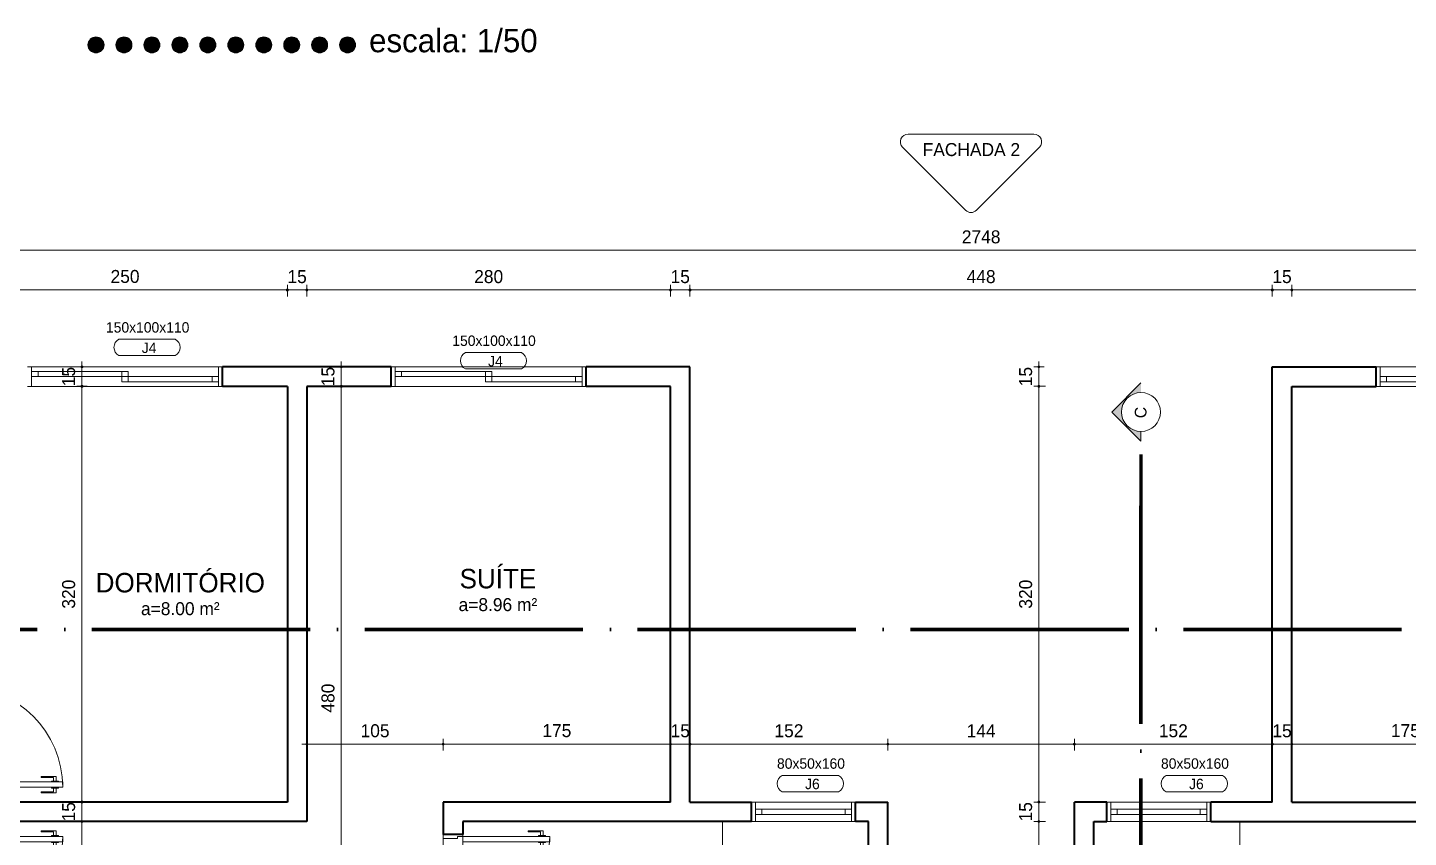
# Model space of a CAD drawing. Header units: millimetres. Extents: x 13204 to 24802, y 21209 to 40694.
# Drawn here: x 18014 to 19077, y 36859 to 37482 of the extents above; entities that cross this region are included whole.
import ezdxf
from ezdxf.enums import TextEntityAlignment as Align

# ---------------------------------------------------------------- set-up
doc = ezdxf.new("R2010")
doc.units = ezdxf.units.MM
doc.linetypes.add('ACAD_ISO04W100', pattern=[30, 24, -3, 0, -3])
doc.linetypes.add('ACAD_ISO12W100', pattern=[21, 12, -3, 0, -3, 0, -3])
for name, color, linetype, lineweight in [('COTAS', 30, 'Continuous', 5), ('ESPECARQ', 2, 'Continuous', 20), ('ESQUADRIA', 2, 'Continuous', 20), ('Esquadrias', 2, 'Continuous', 20), ('Linha Corte', 7, 'Continuous', 70), ('Louças', 150, 'Continuous', 15), ('PAREDE', 1, 'Continuous', 40), ('Paredes', 1, 'Continuous', 40), ('PISO', 5, 'Continuous', 5), ('TEXTO', 4, 'Continuous', 5)]:
    doc.layers.add(name, color=color, linetype=linetype, lineweight=lineweight)
doc.styles.add('LANA', font='stylu.ttf')
doc.styles.add('REGUA60', font='cityb___.ttf', dxfattribs={"width": 1.4})
doc.dimstyles.new('COTA 50', dxfattribs={"dimscale": 0, "dimtxt": 10, "dimasz": 0.5, "dimexe": 1.25, "dimexo": 5, "dimgap": 5, "dimtad": 1, "dimdec": 0, "dimtxsty": 'LANA', "dimblk": 'cota', "dimcen": 2.5, "dimse2": 1, "dimclrd": 256, "dimclre": 256, "dimclrt": 256, "dimaunit": 1, "dimadec": 0, "dimazin": 0, "dimtfac": 1, "dimtdec": 0, "dimtmove": 0, "dimatfit": 3, "dimldrblk": 'DOTSMALL', "dimfxl": 5, "dimfxlon": 1, "dimtzin": 9, "dimlwd": -1, "dimlwe": -1, "dimarcsym": 0})

# ---------------------------------------------------------------- blocks, each defined once
blk = doc.blocks.new('*U13', base_point=(47994.7, 3576.5))
at = {"layer": 'Esquadrias'}
for p, q in [((47847.7, 3576.5), (47844.7, 3576.5)), ((47847.7, 3561.5), (47847.7, 3576.5)), ((47991.7, 3573), (47917.2, 3573)), ((47917.2, 3565), (47917.2, 3573)), ((47922.2, 3565), (47922.2, 3573)), ((47986.7, 3569), (47986.7, 3573)), ((47991.7, 3576.5), (47994.7, 3576.5)), ((47991.7, 3561.5), (47991.7, 3576.5)), ((47991.7, 3569), (47847.7, 3569)), ((47922.2, 3565), (47847.7, 3565)), ((47852.7, 3565), (47852.7, 3569)), ((47844.7, 3561.5), (47847.7, 3561.5)), ((47994.7, 3561.5), (47991.7, 3561.5))]:
    blk.add_line(p, q, dxfattribs=at)
at = {"layer": 'Esquadrias', "color": 0}
for p, q in [((47991.7, 3576.5), (47847.7, 3576.5)), ((47991.7, 3561.5), (47847.7, 3561.5))]:
    blk.add_line(p, q, dxfattribs=at)
blk = doc.blocks.new('*U27', base_point=(58504.3, 5792.1))
at = {"layer": 'Esquadrias'}
for p, q in [((58427.3, 5792.1), (58424.3, 5792.1)), ((58427.3, 5777.1), (58427.3, 5792.1)), ((58501.3, 5786.6), (58427.3, 5786.6)), ((58432.3, 5782.6), (58432.3, 5786.6)), ((58496.3, 5782.6), (58496.3, 5786.6)), ((58501.3, 5792.1), (58504.3, 5792.1)), ((58501.3, 5777.1), (58501.3, 5792.1)), ((58424.3, 5777.1), (58427.3, 5777.1)), ((58501.3, 5782.6), (58427.3, 5782.6)), ((58504.3, 5777.1), (58501.3, 5777.1))]:
    blk.add_line(p, q, dxfattribs=at)
at = {"layer": 'Esquadrias', "color": 0}
for p, q in [((58501.3, 5792.1), (58427.3, 5792.1)), ((58501.3, 5777.1), (58427.3, 5777.1))]:
    blk.add_line(p, q, dxfattribs=at)
blk = doc.blocks.new('*U9', base_point=(47684.7, 3926.5))
at = {"layer": 'Esquadrias'}
for p, q in [((47678.5, 3998.5), (47675, 3998.5)), ((47675, 3998.5), (47675, 3987)), ((47679.2, 4000.3), (47678.5, 4000.3)), ((47678.5, 4000.3), (47678.5, 3994.8)), ((47683.2, 4003.5), (47679.2, 4003.5)), ((47679.2, 4003.5), (47679.2, 3926.5)), ((47683.2, 3926.5), (47683.2, 4003.5)), ((47683.2, 4000.3), (47684, 4000.3)), ((47684, 4000.3), (47684, 3994.8)), ((47684, 3998.5), (47687.5, 3998.5)), ((47687.5, 3998.5), (47687.5, 3987)), ((47675.7, 3987), (47675.7, 3996.5)), ((47675.7, 3996.5), (47678.5, 3996.5)), ((47678.5, 3994.8), (47679.2, 3994.8)), ((47684, 3994.8), (47683.2, 3994.8)), ((47686.7, 3996.5), (47684, 3996.5)), ((47686.7, 3987), (47686.7, 3996.5)), ((47675, 3987), (47675.7, 3987)), ((47687.5, 3987), (47686.7, 3987)), ((47606.2, 3926.5), (47604.7, 3926.5)), ((47606.2, 3922.5), (47606.2, 3926.5)), ((47679.2, 3926.5), (47683.2, 3926.5)), ((47683.2, 3926.5), (47684.7, 3926.5)), ((47683.2, 3922.5), (47683.2, 3926.5)), ((47607.7, 3922.5), (47606.2, 3922.5)), ((47607.7, 3911.5), (47607.7, 3922.5)), ((47681.7, 3911.5), (47681.7, 3922.5)), ((47681.7, 3922.5), (47683.2, 3922.5)), ((47604.7, 3911.5), (47607.7, 3911.5)), ((47684.7, 3911.5), (47681.7, 3911.5))]:
    blk.add_line(p, q, dxfattribs=at)
at = {"layer": 'Esquadrias', "color": 0}
blk.add_arc((47683.2, 3926.5), 77, 90, 180, dxfattribs=at)
blk = doc.blocks.new('*U12', base_point=(47649.7, 3926.5))
at = {"layer": 'Esquadrias'}
for p, q in [((47643.5, 3998.5), (47640, 3998.5)), ((47640, 3998.5), (47640, 3987)), ((47644.2, 4000.3), (47643.5, 4000.3)), ((47643.5, 4000.3), (47643.5, 3994.8)), ((47648.2, 4003.5), (47644.2, 4003.5)), ((47644.2, 4003.5), (47644.2, 3926.5)), ((47648.2, 3926.5), (47648.2, 4003.5)), ((47648.2, 4000.3), (47649, 4000.3)), ((47649, 4000.3), (47649, 3994.8)), ((47649, 3998.5), (47652.5, 3998.5)), ((47652.5, 3998.5), (47652.5, 3987)), ((47640.7, 3987), (47640.7, 3996.5)), ((47640.7, 3996.5), (47643.5, 3996.5)), ((47643.5, 3994.8), (47644.2, 3994.8)), ((47649, 3994.8), (47648.2, 3994.8)), ((47651.7, 3996.5), (47649, 3996.5)), ((47651.7, 3987), (47651.7, 3996.5)), ((47640, 3987), (47640.7, 3987)), ((47652.5, 3987), (47651.7, 3987)), ((47571.2, 3926.5), (47569.7, 3926.5)), ((47571.2, 3922.5), (47571.2, 3926.5)), ((47644.2, 3926.5), (47648.2, 3926.5)), ((47648.2, 3926.5), (47649.7, 3926.5)), ((47648.2, 3922.5), (47648.2, 3926.5)), ((47572.7, 3922.5), (47571.2, 3922.5)), ((47572.7, 3911.5), (47572.7, 3922.5)), ((47646.7, 3911.5), (47646.7, 3922.5)), ((47646.7, 3922.5), (47648.2, 3922.5)), ((47569.7, 3911.5), (47572.7, 3911.5)), ((47649.7, 3911.5), (47646.7, 3911.5))]:
    blk.add_line(p, q, dxfattribs=at)
at = {"layer": 'Esquadrias', "color": 0}
blk.add_arc((47648.2, 3926.5), 77, 90, 180, dxfattribs=at)
blk = doc.blocks.new('*U7', base_point=(47649.7, 4231.1))
at = {"layer": 'Esquadrias'}
for p, q in [((47648.2, 4298.1), (47644.2, 4298.1)), ((47644.2, 4298.1), (47644.2, 4231.1)), ((47648.2, 4231.1), (47648.2, 4298.1)), ((47643.5, 4293.1), (47640, 4293.1)), ((47640, 4293.1), (47640, 4281.6)), ((47640.7, 4281.6), (47640.7, 4291.1)), ((47640.7, 4291.1), (47643.5, 4291.1)), ((47644.2, 4294.9), (47643.5, 4294.9)), ((47643.5, 4294.9), (47643.5, 4289.4)), ((47643.5, 4289.4), (47644.2, 4289.4)), ((47648.2, 4294.9), (47649, 4294.9)), ((47649, 4289.4), (47648.2, 4289.4)), ((47649, 4294.9), (47649, 4289.4)), ((47649, 4293.1), (47652.5, 4293.1)), ((47651.7, 4291.1), (47649, 4291.1)), ((47651.7, 4281.6), (47651.7, 4291.1)), ((47652.5, 4293.1), (47652.5, 4281.6)), ((47640, 4281.6), (47640.7, 4281.6)), ((47652.5, 4281.6), (47651.7, 4281.6)), ((47581.2, 4231.1), (47579.7, 4231.1)), ((47581.2, 4227.1), (47581.2, 4231.1)), ((47582.7, 4227.1), (47581.2, 4227.1)), ((47582.7, 4216.1), (47582.7, 4227.1)), ((47644.2, 4231.1), (47648.2, 4231.1)), ((47646.7, 4216.1), (47646.7, 4227.1)), ((47646.7, 4227.1), (47648.2, 4227.1)), ((47648.2, 4231.1), (47649.7, 4231.1)), ((47648.2, 4227.1), (47648.2, 4231.1)), ((47579.7, 4216.1), (47582.7, 4216.1)), ((47649.7, 4216.1), (47646.7, 4216.1))]:
    blk.add_line(p, q, dxfattribs=at)
at = {"layer": 'Esquadrias', "color": 0}
blk.add_arc((47648.2, 4231.1), 67, 90, 180, dxfattribs=at)
blk = doc.blocks.new('*U43', base_point=(58680.8, 6338.3))
blk = doc.blocks.new('*U44', base_point=(58681.3, 6080.1))
blk = doc.blocks.new('INDESQ2')
at = {"color": 0, "linetype": 'ByBlock'}
for p, q in [((4.32, 2.96), (-4.32, 2.96)), ((-4.32, 0.44), (4.32, 0.44))]:
    blk.add_line(p, q, dxfattribs=at)
at = {"color": 0}
for centre, start, end in [((-3.67, 1.7), 117.3654, 242.6346), ((3.67, 1.7), 297.3654, 62.6346)]:
    blk.add_arc(centre, 1.42, start, end, dxfattribs=at)
at = {"style": 'REGUA60', "width": 1.4, "flags": 9}
blk.add_attdef('LOCAL', text='', height=1.5, dxfattribs=at).set_placement((-0.08, -4.35), align=Align.CENTER)
at = {"layer": 'ESPECARQ', "color": 0, "style": 'REGUA60'}
for tag, width, p in [('COD', 1.1, (-0.08, 0.95)), ('DIM', 1.4, (-0.08, -2.17))]:
    blk.add_attdef(tag, text='', height=1.5, dxfattribs=dict(at, width=width)).set_placement(p, align=Align.CENTER)
blk = doc.blocks.new('cota')
at = {"layer": 'COTAS'}
blk.add_hatch(color=256, dxfattribs=at).paths.add_polyline_path([(-1.6, 0, 1), (1.6, 0, 1)])
for points in [[(-1.6, 0), (-8, 0)], [(0, 1.6), (0, 8)], [(8, 0), (1.6, 0)], [(0, -8), (0, -1.6)]]:
    blk.add_lwpolyline(points, dxfattribs=at)
blk.add_circle((0, 0), 1.6, dxfattribs=at)
blk = doc.blocks.new('*D540')
at = {"layer": 'COTAS', "transparency": 16777216}
for p, q in [((17964.3, 37275.1), (17964.3, 37281.4)), ((17964.8, 37280.1), (18213.8, 37280.1))]:
    blk.add_line(p, q, dxfattribs=at)
at = {"layer": 'Defpoints', "color": 0, "transparency": 16777216}
for p in [(18214.3, 37280.1), (18214.3, 37205.9), (17964.3, 36895.9)]:
    blk.add_point(p, dxfattribs=at)
at = {"layer": 'COTAS', "transparency": 16777216, "xscale": 0.5, "yscale": 0.5, "zscale": 0.5, "rotation": 180}
blk.add_blockref('cota', (17964.3, 37280.1), dxfattribs=at)
at = {"layer": 'COTAS', "transparency": 16777216, "xscale": 0.5, "yscale": 0.5, "zscale": 0.5}
blk.add_blockref('cota', (18214.3, 37280.1), dxfattribs=at)
at = {"layer": 'COTAS', "transparency": 16777216, "insert": (18089.3, 37290.4), "char_height": 10, "attachment_point": 5, "style": 'LANA'}
blk.add_mtext('250', dxfattribs=at)
blk = doc.blocks.new('_DotSmall')
at = {"layer": 'PAREDE', "color": 0, "const_width": 0.5}
blk.add_lwpolyline([(-0.0625, 0, 1), (0.0625, 0, 1)], format="xyb", close=True, dxfattribs=at)
blk = doc.blocks.new('*D541')
at = {"layer": 'COTAS', "transparency": 16777216}
for p, q in [((18214.3, 37275.1), (18214.3, 37281.4)), ((18214.8, 37280.1), (18228.8, 37280.1))]:
    blk.add_line(p, q, dxfattribs=at)
at = {"layer": 'Defpoints', "color": 0, "transparency": 16777216}
for p in [(18229.3, 37280.1), (18214.3, 37205.9), (18229.3, 37205.9)]:
    blk.add_point(p, dxfattribs=at)
at = {"layer": 'COTAS', "transparency": 16777216, "xscale": 0.5, "yscale": 0.5, "zscale": 0.5, "rotation": 180}
blk.add_blockref('cota', (18214.3, 37280.1), dxfattribs=at)
at = {"layer": 'COTAS', "transparency": 16777216, "xscale": 0.5, "yscale": 0.5, "zscale": 0.5}
blk.add_blockref('cota', (18229.3, 37280.1), dxfattribs=at)
at = {"layer": 'COTAS', "transparency": 16777216, "insert": (18221.8, 37290.3), "char_height": 10, "attachment_point": 5, "style": 'LANA'}
blk.add_mtext('15', dxfattribs=at)
blk = doc.blocks.new('*D542')
at = {"layer": 'COTAS', "transparency": 16777216}
for p, q in [((18229.3, 37275.1), (18229.3, 37281.4)), ((18229.8, 37280.1), (18508.8, 37280.1))]:
    blk.add_line(p, q, dxfattribs=at)
at = {"layer": 'Defpoints', "color": 0, "transparency": 16777216}
for p in [(18509.3, 37280.1), (18229.3, 37205.9), (18509.3, 37205.9)]:
    blk.add_point(p, dxfattribs=at)
at = {"layer": 'COTAS', "transparency": 16777216, "xscale": 0.5, "yscale": 0.5, "zscale": 0.5, "rotation": 180}
blk.add_blockref('cota', (18229.3, 37280.1), dxfattribs=at)
at = {"layer": 'COTAS', "transparency": 16777216, "xscale": 0.5, "yscale": 0.5, "zscale": 0.5}
blk.add_blockref('cota', (18509.3, 37280.1), dxfattribs=at)
at = {"layer": 'COTAS', "transparency": 16777216, "insert": (18369.3, 37290.3), "char_height": 10, "attachment_point": 5, "style": 'LANA'}
blk.add_mtext('280', dxfattribs=at)
blk = doc.blocks.new('*D543')
at = {"layer": 'COTAS', "transparency": 16777216}
for p, q in [((18509.3, 37275.1), (18509.3, 37281.4)), ((18509.8, 37280.1), (18523.8, 37280.1))]:
    blk.add_line(p, q, dxfattribs=at)
at = {"layer": 'Defpoints', "color": 0, "transparency": 16777216}
for p in [(18524.3, 37280.1), (18524.3, 37220.9), (18509.3, 37205.9)]:
    blk.add_point(p, dxfattribs=at)
at = {"layer": 'COTAS', "transparency": 16777216, "xscale": 0.5, "yscale": 0.5, "zscale": 0.5, "rotation": 180}
blk.add_blockref('cota', (18509.3, 37280.1), dxfattribs=at)
at = {"layer": 'COTAS', "transparency": 16777216, "xscale": 0.5, "yscale": 0.5, "zscale": 0.5}
blk.add_blockref('cota', (18524.3, 37280.1), dxfattribs=at)
at = {"layer": 'COTAS', "transparency": 16777216, "insert": (18516.8, 37290.3), "char_height": 10, "attachment_point": 5, "style": 'LANA'}
blk.add_mtext('15', dxfattribs=at)
blk = doc.blocks.new('*D544')
at = {"layer": 'COTAS', "transparency": 16777216}
for p, q in [((18524.3, 37275.1), (18524.3, 37281.4)), ((18524.8, 37280.1), (18972.2, 37280.1))]:
    blk.add_line(p, q, dxfattribs=at)
at = {"layer": 'Defpoints', "color": 0, "transparency": 16777216}
for p in [(18972.7, 37280.1), (18524.3, 37220.9), (18972.7, 37220.9)]:
    blk.add_point(p, dxfattribs=at)
at = {"layer": 'COTAS', "transparency": 16777216, "xscale": 0.5, "yscale": 0.5, "zscale": 0.5, "rotation": 180}
blk.add_blockref('cota', (18524.3, 37280.1), dxfattribs=at)
at = {"layer": 'COTAS', "transparency": 16777216, "xscale": 0.5, "yscale": 0.5, "zscale": 0.5}
blk.add_blockref('cota', (18972.7, 37280.1), dxfattribs=at)
at = {"layer": 'COTAS', "transparency": 16777216, "insert": (18748.5, 37290.3), "char_height": 10, "attachment_point": 5, "style": 'LANA'}
blk.add_mtext('448', dxfattribs=at)
blk = doc.blocks.new('*D408')
at = {"layer": 'COTAS', "transparency": 16777216}
for p, q in [((18972.7, 37275.1), (18972.7, 37281.4)), ((18973.2, 37280.1), (18987.2, 37280.1))]:
    blk.add_line(p, q, dxfattribs=at)
at = {"layer": 'Defpoints', "color": 0, "transparency": 16777216}
for p in [(18987.7, 37280.1), (18972.7, 37220.9), (18987.7, 37205.9)]:
    blk.add_point(p, dxfattribs=at)
at = {"layer": 'COTAS', "transparency": 16777216, "xscale": 0.5, "yscale": 0.5, "zscale": 0.5, "rotation": 180}
blk.add_blockref('cota', (18972.7, 37280.1), dxfattribs=at)
at = {"layer": 'COTAS', "transparency": 16777216, "xscale": 0.5, "yscale": 0.5, "zscale": 0.5}
blk.add_blockref('cota', (18987.7, 37280.1), dxfattribs=at)
at = {"layer": 'COTAS', "transparency": 16777216, "insert": (18980.2, 37290.3), "char_height": 10, "attachment_point": 5, "style": 'LANA'}
blk.add_mtext('15', dxfattribs=at)
blk = doc.blocks.new('*D545')
at = {"layer": 'COTAS', "transparency": 16777216}
for p, q in [((18987.7, 37275.1), (18987.7, 37281.4)), ((18988.2, 37280.1), (19267.2, 37280.1))]:
    blk.add_line(p, q, dxfattribs=at)
at = {"layer": 'Defpoints', "color": 0, "transparency": 16777216}
for p in [(19267.7, 37280.1), (18987.7, 37205.9), (19267.7, 37205.9)]:
    blk.add_point(p, dxfattribs=at)
at = {"layer": 'COTAS', "transparency": 16777216, "xscale": 0.5, "yscale": 0.5, "zscale": 0.5, "rotation": 180}
blk.add_blockref('cota', (18987.7, 37280.1), dxfattribs=at)
at = {"layer": 'COTAS', "transparency": 16777216, "xscale": 0.5, "yscale": 0.5, "zscale": 0.5}
blk.add_blockref('cota', (19267.7, 37280.1), dxfattribs=at)
at = {"layer": 'COTAS', "transparency": 16777216, "insert": (19127.7, 37290.3), "char_height": 10, "attachment_point": 5, "style": 'LANA'}
blk.add_mtext('280', dxfattribs=at)
blk = doc.blocks.new('*D551')
at = {"layer": 'COTAS', "transparency": 16777216}
for p, q in [((18524.3, 36925.5), (18524.3, 36931.7)), ((18524.8, 36930.5), (18676.2, 36930.5))]:
    blk.add_line(p, q, dxfattribs=at)
at = {"layer": 'Defpoints', "color": 0, "transparency": 16777216}
for p in [(18676.7, 36930.5), (18524.3, 36885.9), (18676.7, 36885.9)]:
    blk.add_point(p, dxfattribs=at)
at = {"layer": 'COTAS', "transparency": 16777216, "xscale": 0.5, "yscale": 0.5, "zscale": 0.5, "rotation": 180}
blk.add_blockref('cota', (18524.3, 36930.5), dxfattribs=at)
at = {"layer": 'COTAS', "transparency": 16777216, "xscale": 0.5, "yscale": 0.5, "zscale": 0.5}
blk.add_blockref('cota', (18676.7, 36930.5), dxfattribs=at)
at = {"layer": 'COTAS', "transparency": 16777216, "insert": (18600.5, 36940.7), "char_height": 10, "attachment_point": 5, "style": 'LANA'}
blk.add_mtext('152', dxfattribs=at)
blk = doc.blocks.new('*D552')
at = {"layer": 'COTAS', "transparency": 16777216}
for p, q in [((18676.7, 36925.5), (18676.7, 36931.7)), ((18677.2, 36930.5), (18819.8, 36930.5))]:
    blk.add_line(p, q, dxfattribs=at)
at = {"layer": 'Defpoints', "color": 0, "transparency": 16777216}
for p in [(18820.3, 36930.5), (18676.7, 36885.9), (18820.3, 36885.9)]:
    blk.add_point(p, dxfattribs=at)
at = {"layer": 'COTAS', "transparency": 16777216, "xscale": 0.5, "yscale": 0.5, "zscale": 0.5, "rotation": 180}
blk.add_blockref('cota', (18676.7, 36930.5), dxfattribs=at)
at = {"layer": 'COTAS', "transparency": 16777216, "xscale": 0.5, "yscale": 0.5, "zscale": 0.5}
blk.add_blockref('cota', (18820.3, 36930.5), dxfattribs=at)
at = {"layer": 'COTAS', "transparency": 16777216, "insert": (18748.5, 36940.7), "char_height": 10, "attachment_point": 5, "style": 'LANA'}
blk.add_mtext('144', dxfattribs=at)
blk = doc.blocks.new('*D553')
at = {"layer": 'COTAS', "transparency": 16777216}
for p, q in [((18820.3, 36925.5), (18820.3, 36931.7)), ((18820.8, 36930.5), (18972.2, 36930.5))]:
    blk.add_line(p, q, dxfattribs=at)
at = {"layer": 'Defpoints', "color": 0, "transparency": 16777216}
for p in [(18972.7, 36930.5), (18820.3, 36885.9), (18972.7, 36885.9)]:
    blk.add_point(p, dxfattribs=at)
at = {"layer": 'COTAS', "transparency": 16777216, "xscale": 0.5, "yscale": 0.5, "zscale": 0.5, "rotation": 180}
blk.add_blockref('cota', (18820.3, 36930.5), dxfattribs=at)
at = {"layer": 'COTAS', "transparency": 16777216, "xscale": 0.5, "yscale": 0.5, "zscale": 0.5}
blk.add_blockref('cota', (18972.7, 36930.5), dxfattribs=at)
at = {"layer": 'COTAS', "transparency": 16777216, "insert": (18896.5, 36940.7), "char_height": 10, "attachment_point": 5, "style": 'LANA'}
blk.add_mtext('152', dxfattribs=at)
blk = doc.blocks.new('*D596')
at = {"layer": 'COTAS', "transparency": 16777216}
for p, q in [((18229.3, 36925.5), (18229.3, 36931.7)), ((18229.8, 36930.5), (18333.8, 36930.5))]:
    blk.add_line(p, q, dxfattribs=at)
at = {"layer": 'Defpoints', "color": 0, "transparency": 16777216}
for p in [(18334.3, 36930.5), (18229.3, 36870.9), (18334.3, 36870.9)]:
    blk.add_point(p, dxfattribs=at)
at = {"layer": 'COTAS', "transparency": 16777216, "xscale": 0.5, "yscale": 0.5, "zscale": 0.5, "rotation": 180}
blk.add_blockref('cota', (18229.3, 36930.5), dxfattribs=at)
at = {"layer": 'COTAS', "transparency": 16777216, "xscale": 0.5, "yscale": 0.5, "zscale": 0.5}
blk.add_blockref('cota', (18334.3, 36930.5), dxfattribs=at)
at = {"layer": 'COTAS', "transparency": 16777216, "insert": (18281.8, 36940.7), "char_height": 10, "attachment_point": 5, "style": 'LANA'}
blk.add_mtext('105', dxfattribs=at)
blk = doc.blocks.new('*D597')
at = {"layer": 'COTAS', "transparency": 16777216}
for p, q in [((18334.3, 36925.5), (18334.3, 36931.7)), ((18334.8, 36930.5), (18508.8, 36930.5))]:
    blk.add_line(p, q, dxfattribs=at)
at = {"layer": 'Defpoints', "color": 0, "transparency": 16777216}
for p in [(18509.3, 36930.5), (18509.3, 36885.9), (18334.3, 36870.9)]:
    blk.add_point(p, dxfattribs=at)
at = {"layer": 'COTAS', "transparency": 16777216, "xscale": 0.5, "yscale": 0.5, "zscale": 0.5, "rotation": 180}
blk.add_blockref('cota', (18334.3, 36930.5), dxfattribs=at)
at = {"layer": 'COTAS', "transparency": 16777216, "xscale": 0.5, "yscale": 0.5, "zscale": 0.5}
blk.add_blockref('cota', (18509.3, 36930.5), dxfattribs=at)
at = {"layer": 'COTAS', "transparency": 16777216, "insert": (18421.8, 36940.8), "char_height": 10, "attachment_point": 5, "style": 'LANA'}
blk.add_mtext('175', dxfattribs=at)
blk = doc.blocks.new('*D598')
at = {"layer": 'COTAS', "transparency": 16777216}
for p, q in [((18509.3, 36925.5), (18509.3, 36931.7)), ((18509.8, 36930.5), (18523.8, 36930.5))]:
    blk.add_line(p, q, dxfattribs=at)
at = {"layer": 'Defpoints', "color": 0, "transparency": 16777216}
for p in [(18524.3, 36930.5), (18509.3, 36885.9), (18524.3, 36885.9)]:
    blk.add_point(p, dxfattribs=at)
at = {"layer": 'COTAS', "transparency": 16777216, "xscale": 0.5, "yscale": 0.5, "zscale": 0.5, "rotation": 180}
blk.add_blockref('cota', (18509.3, 36930.5), dxfattribs=at)
at = {"layer": 'COTAS', "transparency": 16777216, "xscale": 0.5, "yscale": 0.5, "zscale": 0.5}
blk.add_blockref('cota', (18524.3, 36930.5), dxfattribs=at)
at = {"layer": 'COTAS', "transparency": 16777216, "insert": (18516.8, 36940.7), "char_height": 10, "attachment_point": 5, "style": 'LANA'}
blk.add_mtext('15', dxfattribs=at)
blk = doc.blocks.new('*D599')
at = {"layer": 'COTAS', "transparency": 16777216}
for p, q in [((18972.7, 36925.5), (18972.7, 36931.7)), ((18973.2, 36930.5), (18987.2, 36930.5))]:
    blk.add_line(p, q, dxfattribs=at)
at = {"layer": 'Defpoints', "color": 0, "transparency": 16777216}
for p in [(18987.7, 36930.5), (18972.7, 36885.9), (18987.7, 36885.9)]:
    blk.add_point(p, dxfattribs=at)
at = {"layer": 'COTAS', "transparency": 16777216, "xscale": 0.5, "yscale": 0.5, "zscale": 0.5, "rotation": 180}
blk.add_blockref('cota', (18972.7, 36930.5), dxfattribs=at)
at = {"layer": 'COTAS', "transparency": 16777216, "xscale": 0.5, "yscale": 0.5, "zscale": 0.5}
blk.add_blockref('cota', (18987.7, 36930.5), dxfattribs=at)
at = {"layer": 'COTAS', "transparency": 16777216, "insert": (18980.2, 36940.7), "char_height": 10, "attachment_point": 5, "style": 'LANA'}
blk.add_mtext('15', dxfattribs=at)
blk = doc.blocks.new('*D600')
at = {"layer": 'COTAS', "transparency": 16777216}
for p, q in [((18987.7, 36925.5), (18987.7, 36931.7)), ((18988.2, 36930.5), (19162.2, 36930.5))]:
    blk.add_line(p, q, dxfattribs=at)
at = {"layer": 'Defpoints', "color": 0, "transparency": 16777216}
for p in [(19162.7, 36930.5), (18987.7, 36885.9), (19162.7, 36885.9)]:
    blk.add_point(p, dxfattribs=at)
at = {"layer": 'COTAS', "transparency": 16777216, "xscale": 0.5, "yscale": 0.5, "zscale": 0.5, "rotation": 180}
blk.add_blockref('cota', (18987.7, 36930.5), dxfattribs=at)
at = {"layer": 'COTAS', "transparency": 16777216, "xscale": 0.5, "yscale": 0.5, "zscale": 0.5}
blk.add_blockref('cota', (19162.7, 36930.5), dxfattribs=at)
at = {"layer": 'COTAS', "transparency": 16777216, "insert": (19075.2, 36940.8), "char_height": 10, "attachment_point": 5, "style": 'LANA'}
blk.add_mtext('175', dxfattribs=at)
blk = doc.blocks.new('*D483')
at = {"layer": 'COTAS', "transparency": 16777216}
for p, q in [((18056.1, 36726.4), (18056.1, 36870.4)), ((18056.1, 36725.9), (18057.4, 36725.9))]:
    blk.add_line(p, q, dxfattribs=at)
at = {"layer": 'Defpoints', "color": 0, "transparency": 16777216}
for p in [(18056.1, 36870.9), (18056.1, 36870.9), (18056.1, 36725.9)]:
    blk.add_point(p, dxfattribs=at)
at = {"layer": 'COTAS', "transparency": 16777216, "xscale": 0.5, "yscale": 0.5, "zscale": 0.5}
for p, rotation in [((18056.1, 36870.9), 90), ((18056.1, 36725.9), 270)]:
    blk.add_blockref('cota', p, dxfattribs=dict(at, rotation=rotation))
at = {"layer": 'COTAS', "transparency": 16777216, "insert": (18045.9, 36798.4), "char_height": 10, "attachment_point": 5, "rotation": 90, "style": 'LANA'}
blk.add_mtext('145', dxfattribs=at)
blk = doc.blocks.new('*D484')
at = {"layer": 'COTAS', "transparency": 16777216}
for p, q in [((18056.1, 36871.4), (18056.1, 36885.4)), ((18056.1, 36870.9), (18057.4, 36870.9))]:
    blk.add_line(p, q, dxfattribs=at)
at = {"layer": 'Defpoints', "color": 0, "transparency": 16777216}
for p in [(18056.1, 36885.9), (18056.1, 36885.9), (18056.1, 36870.9)]:
    blk.add_point(p, dxfattribs=at)
at = {"layer": 'COTAS', "transparency": 16777216, "xscale": 0.5, "yscale": 0.5, "zscale": 0.5}
for p, rotation in [((18056.1, 36885.9), 90), ((18056.1, 36870.9), 270)]:
    blk.add_blockref('cota', p, dxfattribs=dict(at, rotation=rotation))
at = {"layer": 'COTAS', "transparency": 16777216, "insert": (18045.9, 36878.4), "char_height": 10, "attachment_point": 5, "rotation": 90, "style": 'LANA'}
blk.add_mtext('15', dxfattribs=at)
blk = doc.blocks.new('*D485')
at = {"layer": 'COTAS', "transparency": 16777216}
for p, q in [((18056.1, 36886.4), (18056.1, 37205.4)), ((18056.1, 36885.9), (18057.4, 36885.9))]:
    blk.add_line(p, q, dxfattribs=at)
at = {"layer": 'Defpoints', "color": 0, "transparency": 16777216}
for p in [(18056.1, 37205.9), (18056.1, 37205.9), (18056.1, 36885.9)]:
    blk.add_point(p, dxfattribs=at)
at = {"layer": 'COTAS', "transparency": 16777216, "xscale": 0.5, "yscale": 0.5, "zscale": 0.5}
for p, rotation in [((18056.1, 37205.9), 90), ((18056.1, 36885.9), 270)]:
    blk.add_blockref('cota', p, dxfattribs=dict(at, rotation=rotation))
at = {"layer": 'COTAS', "transparency": 16777216, "insert": (18045.9, 37045.9), "char_height": 10, "attachment_point": 5, "rotation": 90, "style": 'LANA'}
blk.add_mtext('320', dxfattribs=at)
blk = doc.blocks.new('*D486')
at = {"layer": 'COTAS', "transparency": 16777216}
for p, q in [((18056.1, 37206.4), (18056.1, 37220.4)), ((18056.1, 37205.9), (18057.4, 37205.9))]:
    blk.add_line(p, q, dxfattribs=at)
at = {"layer": 'Defpoints', "color": 0, "transparency": 16777216}
for p in [(18056.1, 37220.9), (18056.1, 37220.9), (18056.1, 37205.9)]:
    blk.add_point(p, dxfattribs=at)
at = {"layer": 'COTAS', "transparency": 16777216, "xscale": 0.5, "yscale": 0.5, "zscale": 0.5}
for p, rotation in [((18056.1, 37220.9), 90), ((18056.1, 37205.9), 270)]:
    blk.add_blockref('cota', p, dxfattribs=dict(at, rotation=rotation))
at = {"layer": 'COTAS', "transparency": 16777216, "insert": (18045.9, 37213.4), "char_height": 10, "attachment_point": 5, "rotation": 90, "style": 'LANA'}
blk.add_mtext('15', dxfattribs=at)
blk = doc.blocks.new('*D490')
at = {"layer": 'COTAS', "transparency": 16777216}
for p, q in [((18255.8, 36726.4), (18255.8, 37205.4)), ((18260.8, 36725.9), (18254.6, 36725.9))]:
    blk.add_line(p, q, dxfattribs=at)
at = {"layer": 'Defpoints', "color": 0, "transparency": 16777216}
for p in [(18255.8, 37205.9), (18255.8, 37205.9), (18334.3, 36725.9)]:
    blk.add_point(p, dxfattribs=at)
at = {"layer": 'COTAS', "transparency": 16777216, "xscale": 0.5, "yscale": 0.5, "zscale": 0.5}
for p, rotation in [((18255.8, 37205.9), 90), ((18255.8, 36725.9), 270)]:
    blk.add_blockref('cota', p, dxfattribs=dict(at, rotation=rotation))
at = {"layer": 'COTAS', "transparency": 16777216, "insert": (18245.6, 36965.9), "char_height": 10, "attachment_point": 5, "rotation": 90, "style": 'LANA'}
blk.add_mtext('480', dxfattribs=at)
blk = doc.blocks.new('*D491')
at = {"layer": 'COTAS', "transparency": 16777216}
for p, q in [((18255.8, 37206.4), (18255.8, 37220.4)), ((18255.8, 37205.9), (18257.1, 37205.9))]:
    blk.add_line(p, q, dxfattribs=at)
at = {"layer": 'Defpoints', "color": 0, "transparency": 16777216}
for p in [(18255.8, 37220.9), (18255.8, 37220.9), (18255.8, 37205.9)]:
    blk.add_point(p, dxfattribs=at)
at = {"layer": 'COTAS', "transparency": 16777216, "xscale": 0.5, "yscale": 0.5, "zscale": 0.5}
for p, rotation in [((18255.8, 37220.9), 90), ((18255.8, 37205.9), 270)]:
    blk.add_blockref('cota', p, dxfattribs=dict(at, rotation=rotation))
at = {"layer": 'COTAS', "transparency": 16777216, "insert": (18245.6, 37213.4), "char_height": 10, "attachment_point": 5, "rotation": 90, "style": 'LANA'}
blk.add_mtext('15', dxfattribs=at)
blk = doc.blocks.new('*D705')
at = {"layer": 'COTAS', "transparency": 16777216}
for p, q in [((18793, 36726.4), (18793, 36870.4)), ((18793, 36725.9), (18794.3, 36725.9))]:
    blk.add_line(p, q, dxfattribs=at)
at = {"layer": 'Defpoints', "color": 0, "transparency": 16777216}
for p in [(18793, 36870.9), (18835.3, 36870.9), (18793, 36725.9)]:
    blk.add_point(p, dxfattribs=at)
at = {"layer": 'COTAS', "transparency": 16777216, "xscale": 0.5, "yscale": 0.5, "zscale": 0.5}
for p, rotation in [((18793, 36870.9), 90), ((18793, 36725.9), 270)]:
    blk.add_blockref('cota', p, dxfattribs=dict(at, rotation=rotation))
at = {"layer": 'COTAS', "transparency": 16777216, "insert": (18782.8, 36798.4), "char_height": 10, "attachment_point": 5, "rotation": 90, "style": 'LANA'}
blk.add_mtext('145', dxfattribs=at)
blk = doc.blocks.new('*D706')
at = {"layer": 'COTAS', "transparency": 16777216}
for p, q in [((18793, 36871.4), (18793, 36885.4)), ((18798, 36870.9), (18791.8, 36870.9))]:
    blk.add_line(p, q, dxfattribs=at)
at = {"layer": 'Defpoints', "color": 0, "transparency": 16777216}
for p in [(18793, 36885.9), (18820.3, 36885.9), (18835.3, 36870.9)]:
    blk.add_point(p, dxfattribs=at)
at = {"layer": 'COTAS', "transparency": 16777216, "xscale": 0.5, "yscale": 0.5, "zscale": 0.5}
for p, rotation in [((18793, 36885.9), 90), ((18793, 36870.9), 270)]:
    blk.add_blockref('cota', p, dxfattribs=dict(at, rotation=rotation))
at = {"layer": 'COTAS', "transparency": 16777216, "insert": (18782.8, 36878.4), "char_height": 10, "attachment_point": 5, "rotation": 90, "style": 'LANA'}
blk.add_mtext('15', dxfattribs=at)
blk = doc.blocks.new('*D516')
at = {"layer": 'COTAS', "transparency": 16777216}
for p, q in [((18793, 36886.4), (18793, 37205.4)), ((18798, 36885.9), (18791.8, 36885.9))]:
    blk.add_line(p, q, dxfattribs=at)
at = {"layer": 'Defpoints', "color": 0, "transparency": 16777216}
for p in [(18793, 37205.9), (18987.7, 37205.9), (18820.3, 36885.9)]:
    blk.add_point(p, dxfattribs=at)
at = {"layer": 'COTAS', "transparency": 16777216, "xscale": 0.5, "yscale": 0.5, "zscale": 0.5}
for p, rotation in [((18793, 37205.9), 90), ((18793, 36885.9), 270)]:
    blk.add_blockref('cota', p, dxfattribs=dict(at, rotation=rotation))
at = {"layer": 'COTAS', "transparency": 16777216, "insert": (18782.8, 37045.9), "char_height": 10, "attachment_point": 5, "rotation": 90, "style": 'LANA'}
blk.add_mtext('320', dxfattribs=at)
blk = doc.blocks.new('*D517')
at = {"layer": 'COTAS', "transparency": 16777216}
for p, q in [((18793, 37206.4), (18793, 37220.4)), ((18798, 37205.9), (18791.8, 37205.9))]:
    blk.add_line(p, q, dxfattribs=at)
at = {"layer": 'Defpoints', "color": 0, "transparency": 16777216}
for p in [(18793, 37220.9), (18972.7, 37220.9), (18987.7, 37205.9)]:
    blk.add_point(p, dxfattribs=at)
at = {"layer": 'COTAS', "transparency": 16777216, "xscale": 0.5, "yscale": 0.5, "zscale": 0.5}
for p, rotation in [((18793, 37220.9), 90), ((18793, 37205.9), 270)]:
    blk.add_blockref('cota', p, dxfattribs=dict(at, rotation=rotation))
at = {"layer": 'COTAS', "transparency": 16777216, "insert": (18782.8, 37213.4), "char_height": 10, "attachment_point": 5, "rotation": 90, "style": 'LANA'}
blk.add_mtext('15', dxfattribs=at)
blk = doc.blocks.new('*D529')
at = {"layer": 'COTAS', "transparency": 16777216}
for p, q in [((17374.3, 37305.6), (17374.3, 37311.8)), ((17374.8, 37310.6), (20122.2, 37310.6))]:
    blk.add_line(p, q, dxfattribs=at)
at = {"layer": 'Defpoints', "color": 0, "transparency": 16777216}
for p in [(20122.7, 37310.6), (17374.3, 37170.9), (20122.7, 37170.9)]:
    blk.add_point(p, dxfattribs=at)
at = {"layer": 'COTAS', "transparency": 16777216, "xscale": 0.5, "yscale": 0.5, "zscale": 0.5, "rotation": 180}
blk.add_blockref('cota', (17374.3, 37310.6), dxfattribs=at)
at = {"layer": 'COTAS', "transparency": 16777216, "xscale": 0.5, "yscale": 0.5, "zscale": 0.5}
blk.add_blockref('cota', (20122.7, 37310.6), dxfattribs=at)
at = {"layer": 'COTAS', "transparency": 16777216, "insert": (18748.5, 37320.9), "char_height": 10, "attachment_point": 5, "style": 'LANA'}
blk.add_mtext('2748', dxfattribs=at)

msp = doc.modelspace()

# ---------------------------------------------------------------- hatches: boundary and pattern name
at = {"layer": 'ESQUADRIA'}
h = msp.add_hatch(color=256, dxfattribs=at)
edge = h.paths.add_edge_path()
edge.add_arc((18066.92, 37468.69), 6.17, 0, 360)
h = msp.add_hatch(color=256, dxfattribs=at)
edge = h.paths.add_edge_path()
edge.add_arc((18088.45, 37468.69), 6.17, 0, 360)
h = msp.add_hatch(color=256, dxfattribs=at)
edge = h.paths.add_edge_path()
edge.add_arc((18109.98, 37468.69), 6.17, 0, 360)
h = msp.add_hatch(color=256, dxfattribs=at)
edge = h.paths.add_edge_path()
edge.add_arc((18131.5, 37468.69), 6.17, 0, 360)
h = msp.add_hatch(color=256, dxfattribs=at)
edge = h.paths.add_edge_path()
edge.add_arc((18153.03, 37468.69), 6.17, 0, 360)
h = msp.add_hatch(color=256, dxfattribs=at)
edge = h.paths.add_edge_path()
edge.add_arc((18174.56, 37468.69), 6.17, 0, 360)
h = msp.add_hatch(color=256, dxfattribs=at)
edge = h.paths.add_edge_path()
edge.add_arc((18196.08, 37468.69), 6.17, 0, 360)
h = msp.add_hatch(color=256, dxfattribs=at)
edge = h.paths.add_edge_path()
edge.add_arc((18217.61, 37468.69), 6.17, 0, 360)
h = msp.add_hatch(color=256, dxfattribs=at)
edge = h.paths.add_edge_path()
edge.add_arc((18239.14, 37468.69), 6.17, 0, 360)
h = msp.add_hatch(color=256, dxfattribs=at)
edge = h.paths.add_edge_path()
edge.add_arc((18260.66, 37468.69), 6.17, 0, 360)
at = {"layer": 'TEXTO'}
msp.add_hatch(color=256, dxfattribs=at).paths.add_polyline_path([(18871.55, 37201.12), (18871.55, 37208.62), (18849.05, 37186.12), (18871.55, 37163.62), (18871.55, 37171.12, -1)])

# ---------------------------------------------------------------- linework, layer by layer
at = {"layer": 'ESQUADRIA'}
for centre in [(18066.92, 37468.69), (18088.45, 37468.69), (18109.98, 37468.69), (18131.5, 37468.69), (18153.03, 37468.69), (18174.56, 37468.69), (18196.08, 37468.69), (18217.61, 37468.69), (18239.14, 37468.69), (18260.66, 37468.69)]:
    msp.add_circle(centre, 6.17, dxfattribs=at)
at = {"layer": 'Linha Corte', "linetype": 'ACAD_ISO04W100', "ltscale": 7}
for p, q in [((18871.55, 37113.99), (18871.55, 35677.84)), ((20122.72, 37018.72), (17374.27, 37018.72))]:
    msp.add_line(p, q, dxfattribs=at)
at = {"layer": 'Louças'}
for p, q in [((18549.27, 36725.87), (18549.27, 36870.87)), ((18947.72, 36725.87), (18947.72, 36870.87))]:
    msp.add_line(p, q, dxfattribs=at)
at = {"layer": 'PAREDE'}
for p, q in [((18524.27, 36885.87), (18571.72, 36885.87)), ((18651.72, 36885.87), (18676.72, 36885.87)), ((18845.27, 36885.87), (18820.27, 36885.87)), ((18972.72, 36885.87), (18925.27, 36885.87))]:
    msp.add_line(p, q, dxfattribs=at)
at = {"layer": 'Paredes'}
for p, q in [((18294.27, 37220.87), (18164.27, 37220.87)), ((18214.27, 37220.87), (18164.27, 37220.87)), ((18164.27, 37205.87), (18164.27, 37220.87)), ((18294.27, 37205.87), (18294.27, 37220.87)), ((18524.27, 37220.87), (18444.27, 37220.87)), ((18444.27, 37205.87), (18444.27, 37220.87)), ((18524.27, 36885.87), (18524.27, 37220.87)), ((18972.72, 36885.87), (18972.72, 37220.87)), ((18972.72, 37220.87), (19052.72, 37220.87)), ((19052.72, 37205.87), (19052.72, 37220.87)), ((18214.27, 37205.87), (18164.27, 37205.87)), ((18214.27, 37205.87), (18214.27, 36885.87)), ((18294.27, 37205.87), (18229.27, 37205.87)), ((18229.27, 37205.87), (18229.27, 36870.87)), ((18509.27, 37205.87), (18444.27, 37205.87)), ((18509.27, 36885.87), (18509.27, 37205.87)), ((18987.72, 36885.87), (18987.72, 37205.87)), ((18987.72, 37205.87), (19052.72, 37205.87)), ((18214.27, 36885.87), (17964.27, 36885.87)), ((18509.27, 36885.87), (18334.27, 36885.87)), ((18334.27, 36885.87), (18334.27, 36860.87)), ((18571.72, 36870.87), (18571.72, 36885.87)), ((18651.72, 36870.87), (18651.72, 36885.87)), ((18676.72, 36725.87), (18676.72, 36885.87)), ((18820.27, 36725.87), (18820.27, 36885.87)), ((18845.27, 36870.87), (18845.27, 36885.87)), ((18925.27, 36870.87), (18925.27, 36885.87)), ((18987.72, 36885.87), (19162.72, 36885.87)), ((18229.27, 36870.87), (17964.27, 36870.87)), ((18571.72, 36870.87), (18349.27, 36870.87)), ((18349.27, 36870.87), (18349.27, 36860.87)), ((18661.72, 36870.87), (18651.72, 36870.87)), ((18661.72, 36725.87), (18661.72, 36870.87)), ((18835.27, 36725.87), (18835.27, 36870.87)), ((18835.27, 36870.87), (18845.27, 36870.87)), ((18925.27, 36870.87), (19147.72, 36870.87)), ((18349.27, 36860.87), (18334.27, 36860.87))]:
    msp.add_line(p, q, dxfattribs=at)
at = {"layer": 'PISO'}
for points in [[(18334.27, 36860.87), (18334.27, 36790.87), (18349.27, 36790.87), (18349.27, 36860.87)], [(18334.27, 36790.87), (18334.27, 36860.87), (18349.27, 36860.87), (18349.27, 36790.87)]]:
    msp.add_lwpolyline(points, close=True, dxfattribs=at)
at = {"layer": 'TEXTO'}
for p, q in [((18871.55, 37208.62), (18849.05, 37186.12)), ((18871.55, 37163.62), (18849.05, 37186.12)), ((18871.55, 37171.12), (18871.55, 37163.62))]:
    msp.add_line(p, q, dxfattribs=at)
msp.add_lwpolyline([(18692.25, 37400.09, 0.6681786), (18688.04, 37389.91), (18736.49, 37341.46, 0.4142136), (18744.93, 37341.46), (18793.38, 37389.91, 0.6681786), (18789.16, 37400.09)], format="xyb", close=True, dxfattribs=at)
at = {"layer": 'TEXTO', "linetype": 'ACAD_ISO12W100', "ltscale": 0.15, "const_width": 2.5}
msp.add_lwpolyline([(18871.55, 37153.6), (18871.55, 37113.99)], dxfattribs=at)
at = {"layer": 'TEXTO'}
msp.add_circle((18871.55, 37186.12), 15, dxfattribs=at)
msp.add_solid([(18871.55, 37163.62), (18871.55, 37163.62), (18871.55, 37163.62), (18849.05, 37186.12)], dxfattribs=at)

# ---------------------------------------------------------------- block references
at = {"layer": 'Esquadrias', "color": 5, "yscale": -1, "rotation": 180}
for p in [(18014.27, 37220.87), (18294.27, 37220.87)]:
    msp.add_blockref('*U13', p, dxfattribs=at)
at = {"layer": 'Esquadrias', "color": 5, "xscale": -1, "yscale": -1}
for name, p, rotation in [('*U13', (19202.72, 37220.87), 180), ('*U9', (17964.27, 36895.87), 90)]:
    msp.add_blockref(name, p, dxfattribs=dict(at, rotation=rotation))
at = {"layer": 'Esquadrias', "color": 5}
msp.add_blockref('*U27', (18651.72, 36885.87), dxfattribs=at)
at = {"layer": 'Esquadrias', "color": 5, "xscale": -1}
msp.add_blockref('*U27', (18845.27, 36885.87), dxfattribs=at)
at = {"layer": 'Esquadrias', "color": 5, "xscale": -1, "rotation": 270}
for name, p in [('*U12', (17964.27, 36860.87)), ('*U7', (18349.27, 36860.87))]:
    msp.add_blockref(name, p, dxfattribs=at)
at = {"layer": 'TEXTO'}
ref = msp.add_blockref('INDESQ2', (18106.23, 37244.32), dxfattribs=dict(at, xscale=4.999999999999704, yscale=4.999999999999704, zscale=4.999999999999704, rotation=179.9933850202378))
ref.add_attrib('COD', 'J4', dxfattribs={"layer": 'ESPECARQ', "color": 0, "height": 8, "rotation": 359.99339, "style": 'LANA'}).set_placement((18107.82, 37231.54), align=Align.CENTER)
ref.add_attrib('DIM', '150x100x110', dxfattribs={"layer": 'ESPECARQ', "color": 0, "height": 8, "rotation": 359.99339, "style": 'LANA'}).set_placement((18106.72, 37247.27), align=Align.CENTER)
ref = msp.add_blockref('INDESQ2', (18372.94, 37234.05), dxfattribs=dict(at, xscale=4.999999999999704, yscale=4.999999999999704, zscale=4.999999999999704, rotation=179.9933850202378))
ref.add_attrib('COD', 'J4', dxfattribs={"layer": 'ESPECARQ', "color": 0, "height": 8, "rotation": 359.99339, "style": 'LANA'}).set_placement((18374.53, 37221.26), align=Align.CENTER)
ref.add_attrib('DIM', '150x100x110', dxfattribs={"layer": 'ESPECARQ', "color": 0, "height": 8, "rotation": 359.99339, "style": 'LANA'}).set_placement((18373.42, 37237), align=Align.CENTER)
ref = msp.add_blockref('*U43', (18131.85, 37047.25), dxfattribs=at)
ref.add_attrib('AMBIENTE', 'DORMITÓRIO', dxfattribs={"color": 0, "height": 15, "style": 'LANA'}).set_placement((18131.85, 37047.25), align=Align.CENTER)
ref.add_attrib('ÁREA', 'a=8.00 m²', dxfattribs={"color": 0, "height": 10, "style": 'LANA'}).set_placement((18131.85, 37029.75), align=Align.CENTER)
ref = msp.add_blockref('*U44', (18376.42, 37050.36), dxfattribs=at)
ref.add_attrib('AMBIENTE', 'SUÍTE', dxfattribs={"color": 0, "height": 15, "style": 'LANA'}).set_placement((18376.42, 37050.36), align=Align.CENTER)
ref.add_attrib('ÁREA', 'a=8.96 m²', dxfattribs={"color": 0, "height": 10, "style": 'LANA'}).set_placement((18376.42, 37032.86), align=Align.CENTER)
ref = msp.add_blockref('INDESQ2', (18617, 36908.57), dxfattribs=dict(at, xscale=4.999999999999704, yscale=4.999999999999704, zscale=4.999999999999704, rotation=179.9933850202378))
ref.add_attrib('COD', 'J6', dxfattribs={"layer": 'ESPECARQ', "color": 0, "height": 8, "rotation": 359.99339, "style": 'LANA'}).set_placement((18618.59, 36895.78), align=Align.CENTER)
ref.add_attrib('DIM', '80x50x160', dxfattribs={"layer": 'ESPECARQ', "color": 0, "height": 8, "rotation": 359.99339, "style": 'LANA'}).set_placement((18617.48, 36911.52), align=Align.CENTER)
ref = msp.add_blockref('INDESQ2', (18912.68, 36908.57), dxfattribs=dict(at, xscale=4.999999999999704, yscale=4.999999999999704, zscale=4.999999999999704, rotation=179.9933850202378))
ref.add_attrib('COD', 'J6', dxfattribs={"layer": 'ESPECARQ', "color": 0, "height": 8, "rotation": 359.99339, "style": 'LANA'}).set_placement((18914.27, 36895.78), align=Align.CENTER)
ref.add_attrib('DIM', '80x50x160', dxfattribs={"layer": 'ESPECARQ', "color": 0, "height": 8, "rotation": 359.99339, "style": 'LANA'}).set_placement((18913.16, 36911.52), align=Align.CENTER)

# ---------------------------------------------------------------- texts
at = {"layer": 'ESQUADRIA', "insert": (18277.21, 37481.06), "char_height": 18, "width": 215.4319, "attachment_point": 1, "style": 'LANA'}
msp.add_mtext('escala: 1/50', dxfattribs=at)
at = {"layer": 'TEXTO', "style": 'LANA'}
msp.add_text('C', height=9, rotation=90, dxfattribs=at).set_placement((18875.83, 37181.36))
at = {"layer": 'TEXTO', "insert": (18741, 37383.01), "char_height": 10, "width": 119.395, "attachment_point": 8, "style": 'LANA'}
msp.add_mtext('FACHADA 2', dxfattribs=at)

# ---------------------------------------------------------------- dimensions: what is measured, and where the dimension line sits
at = {"layer": 'COTAS'}
for base, p1, p2, override, picture, middle in [((20122.72, 37310.56), (17374.27, 37170.87), (20122.72, 37170.87), {"dimscale": 1}, '*D529', (18748.49, 37320.92)), ((18214.27, 37280.11), (17964.27, 36895.87), (18214.27, 37205.87), {"dimscale": 1}, '*D540', (18089.27, 37290.36)), ((18509.27, 37280.11), (18229.27, 37205.87), (18509.27, 37205.87), {"dimscale": 1}, '*D542', (18369.27, 37290.32)), ((18972.72, 37280.11), (18524.27, 37220.87), (18972.72, 37220.87), {"dimscale": 1}, '*D544', (18748.49, 37290.33)), ((19267.72, 37280.11), (18987.72, 37205.87), (19267.72, 37205.87), {"dimscale": 1}, '*D545', (19127.72, 37290.32)), ((18334.27, 36930.49), (18229.27, 36870.87), (18334.27, 36870.87), {"dimscale": 1}, '*D596', (18281.77, 36940.74)), ((18509.27, 36930.49), (18334.27, 36870.87), (18509.27, 36885.87), {"dimscale": 1, "dimtmove": 1}, '*D597', (18421.77, 36940.85)), ((18676.72, 36930.49), (18524.27, 36885.87), (18676.72, 36885.87), {"dimscale": 1}, '*D551', (18600.49, 36940.71)), ((18820.27, 36930.49), (18676.72, 36885.87), (18820.27, 36885.87), {"dimscale": 1}, '*D552', (18748.49, 36940.71)), ((18972.72, 36930.49), (18820.27, 36885.87), (18972.72, 36885.87), {"dimscale": 1}, '*D553', (18896.49, 36940.71)), ((19162.72, 36930.49), (18987.72, 36885.87), (19162.72, 36885.87), {"dimscale": 1, "dimtmove": 1}, '*D600', (19075.22, 36940.85))]:
    dim = msp.add_linear_dim(base=base, p1=p1, p2=p2, dimstyle='COTA 50', override=override, dxfattribs=at)
    dim.commit()
    dim.dimension.update_dxf_attribs({"geometry": picture, "text_midpoint": middle})
for base, p1, p2, override, picture, middle in [((18229.27, 37280.11), (18214.27, 37205.87), (18229.27, 37205.87), {"dimscale": 1}, '*D541', (18221.77, 37280.11)), ((18524.27, 37280.11), (18509.27, 37205.87), (18524.27, 37220.87), {"dimscale": 1}, '*D543', (18516.77, 37280.11)), ((18987.72, 37280.11), (18972.72, 37220.87), (18987.72, 37205.87), {"dimscale": 1}, '*D408', (18980.22, 37280.11)), ((18524.27, 36930.49), (18509.27, 36885.87), (18524.27, 36885.87), {"dimscale": 1, "dimtmove": 1}, '*D598', (18516.77, 36930.49)), ((18987.72, 36930.49), (18972.72, 36885.87), (18987.72, 36885.87), {"dimscale": 1}, '*D599', (18980.22, 36930.49))]:
    dim = msp.add_linear_dim(base=base, p1=p1, p2=p2, dimstyle='COTA 50', override=override, dxfattribs=at)
    dim.commit()
    dim.dimension.update_dxf_attribs({"geometry": picture, "text_midpoint": middle, "dimtype": 160})
for base, p1, p2, picture, middle in [((18056.12, 37220.87), (18056.12, 37205.87), (18056.12, 37220.87), '*D486', (18056.12, 37213.37)), ((18255.81, 37220.87), (18255.81, 37205.87), (18255.81, 37220.87), '*D491', (18255.81, 37213.37)), ((18793.02, 37220.87), (18987.72, 37205.87), (18972.72, 37220.87), '*D517', (18793.02, 37213.37)), ((18056.12, 36885.87), (18056.12, 36870.87), (18056.12, 36885.87), '*D484', (18056.12, 36878.37)), ((18793.02, 36885.87), (18835.27, 36870.87), (18820.27, 36885.87), '*D706', (18793.02, 36878.37))]:
    dim = msp.add_linear_dim(base=base, p1=p1, p2=p2, angle=90, dimstyle='COTA 50', override={"dimscale": 1, "dimtmove": 1}, dxfattribs=at)
    dim.commit()
    dim.dimension.update_dxf_attribs({"geometry": picture, "text_midpoint": middle, "dimtype": 160})
for base, p1, p2, picture, middle in [((18056.12, 37205.87), (18056.12, 36885.87), (18056.12, 37205.87), '*D485', (18045.9, 37045.87)), ((18255.81, 37205.87), (18334.27, 36725.87), (18255.81, 37205.87), '*D490', (18245.55, 36965.87)), ((18793.02, 37205.87), (18820.27, 36885.87), (18987.72, 37205.87), '*D516', (18782.8, 37045.87)), ((18056.12, 36870.87), (18056.12, 36725.87), (18056.12, 36870.87), '*D483', (18045.9, 36798.37)), ((18793.02, 36870.87), (18793.02, 36725.87), (18835.27, 36870.87), '*D705', (18782.79, 36798.37))]:
    dim = msp.add_linear_dim(base=base, p1=p1, p2=p2, angle=90, dimstyle='COTA 50', override={"dimscale": 1, "dimtmove": 1}, dxfattribs=at)
    dim.commit()
    dim.dimension.update_dxf_attribs({"geometry": picture, "text_midpoint": middle})

doc.saveas('drawing.dxf')
